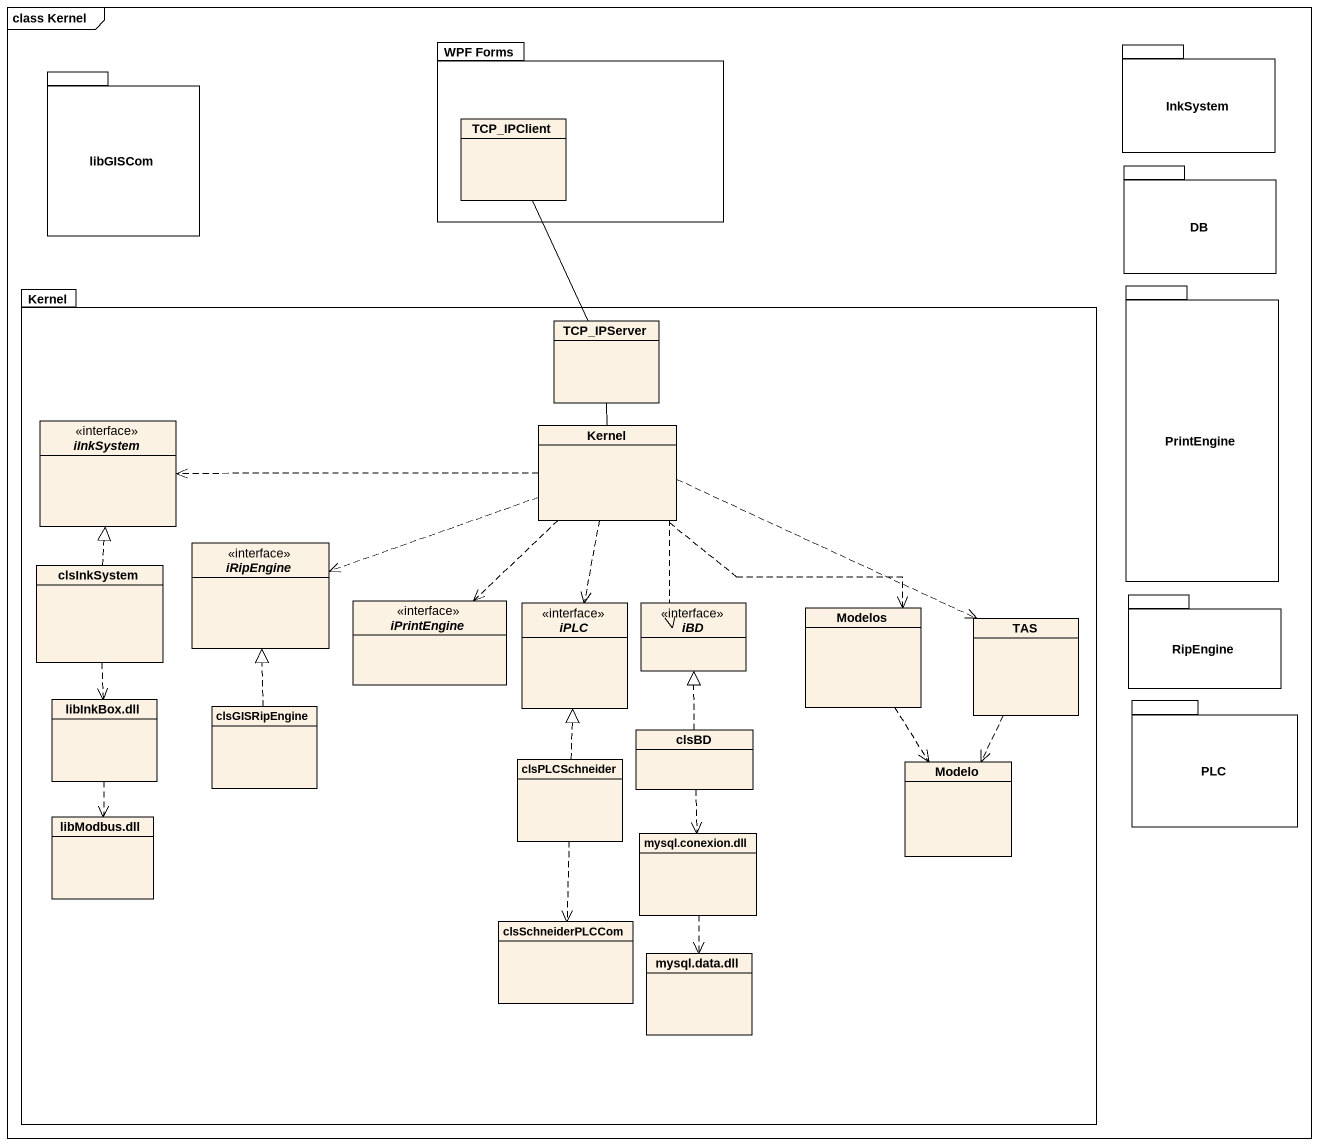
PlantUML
@startuml
mainframe class Kernel
hide circle
hide empty members
package "WPF Forms" as WPF_Forms {
  class TCP_IPClient
}
package InkSystem {
}
package libGISCom {
}
package DB {
}
package Kernel {
  class TCP_IPServer
  interface iInkSystem <<interface>>
  class "Kernel" as Kernel_2
  class clsInkSystem
  interface iRipEngine <<interface>>
  interface iPrintEngine <<interface>>
  interface iPLC <<interface>>
  interface iBD <<interface>>
  class Modelos
  class TAS
  class "libInkBox.dll" as libInkBox_dll
  class clsGISRipEngine
  class clsBD
  class clsPLCSchneider
  class Modelo
  class "libModbus.dll" as libModbus_dll
  class "mysql.conexion.dll" as mysql_conexion_dll
  class clsSchneiderPLCCom
  class "mysql.data.dll" as mysql_data_dll
}
package PrintEngine {
}
package RipEngine {
}
package PLC {
}
TCP_IPClient -- TCP_IPServer
Kernel_2 -up- TCP_IPServer
Kernel_2 .left.> iInkSystem
Kernel_2 .left.> iRipEngine
Kernel_2 ..> iPrintEngine
Kernel_2 ..> iPLC
Kernel_2 .right.> TAS
clsInkSystem .up.|> iInkSystem
clsInkSystem ..> libInkBox_dll
iBD <.up. Kernel_2
Modelos <.up. Kernel_2
Modelos ..> Modelo
TAS ..> Modelo
libInkBox_dll ..> libModbus_dll
clsGISRipEngine .up.|> iRipEngine
clsBD .up.|> iBD
clsBD ..> mysql_conexion_dll
clsPLCSchneider .up.|> iPLC
clsPLCSchneider ..> clsSchneiderPLCCom
mysql_conexion_dll ..> mysql_data_dll
@enduml
